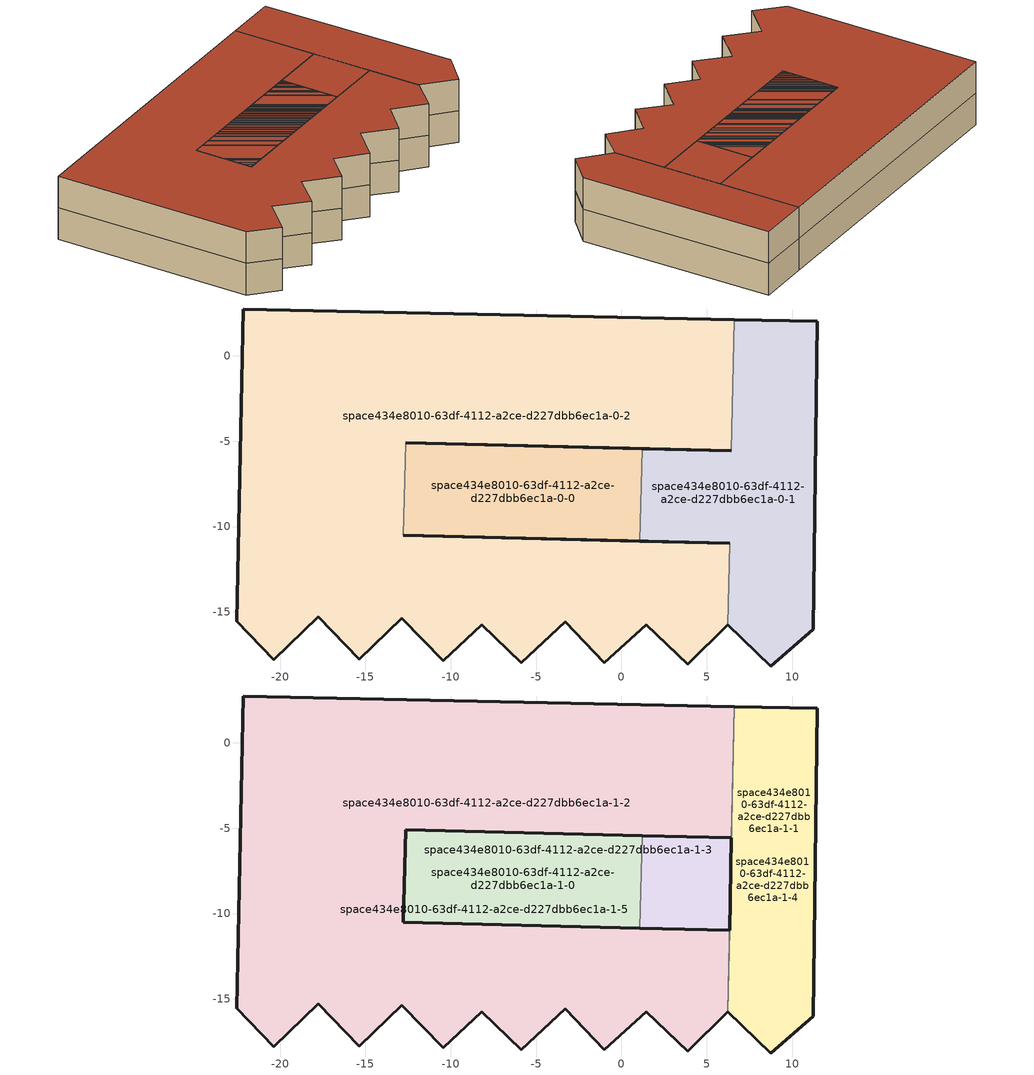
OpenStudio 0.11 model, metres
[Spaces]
space434e8010-63df-4112-a2ce-d227dbb6ec1a-0-0
 floor ground: -12.65,-5.08 1.23,-5.43 1.09,-10.85 -12.78,-10.5 z0
 wall outside: -12.78,-10.5 1.09,-10.85 / 1.23,-5.43 -12.65,-5.08 z0:3.05
 wall to space434e8010-63df-4112-a2ce-d227dbb6ec1a-0-1: 1.09,-10.85 1.23,-5.43 z0:3.05
 wall to space434e8010-63df-4112-a2ce-d227dbb6ec1a-0-2: -12.65,-5.08 -12.78,-10.5 z0:3.05
space434e8010-63df-4112-a2ce-d227dbb6ec1a-0-1
 floor ground: 6.62,2.12 11.49,2.02 11.25,-16.01 8.75,-18.17 6.23,-15.75 6.34,-10.98 1.09,-10.85 1.23,-5.43 6.45,-5.55 z0
 wall outside: 6.23,-15.75 8.75,-18.17 11.25,-16.01 11.49,2.02 6.62,2.12 / 1.09,-10.85 6.34,-10.98 / 6.45,-5.55 1.23,-5.43 z0:3.05
 wall to space434e8010-63df-4112-a2ce-d227dbb6ec1a-0-2: 6.34,-10.98 6.23,-15.75 / 6.62,2.12 6.45,-5.55 z0:3.05
space434e8010-63df-4112-a2ce-d227dbb6ec1a-0-2
 floor ground: -22.15,2.75 6.62,2.12 6.45,-5.55 -12.65,-5.08 -12.78,-10.5 6.34,-10.98 6.23,-15.75 3.9,-18.08 1.46,-15.74 -1,-17.98 -3.28,-15.57 -5.85,-17.97 -8.18,-15.75 -10.45,-17.87 -12.88,-15.37 -15.36,-17.78 -17.76,-15.3 -20.36,-17.82 -22.55,-15.56 z0
 wall outside: -12.65,-5.08 6.45,-5.55 / 6.34,-10.98 -12.78,-10.5 / 6.62,2.12 -22.15,2.75 -22.55,-15.56 -20.36,-17.82 -17.76,-15.3 -15.36,-17.78 -12.88,-15.37 -10.45,-17.87 -8.18,-15.75 -5.85,-17.97 -3.28,-15.57 -1,-17.98 1.46,-15.74 3.9,-18.08 6.23,-15.75 z0:3.05
space434e8010-63df-4112-a2ce-d227dbb6ec1a-1-0
 floor to space434e8010-63df-4112-a2ce-d227dbb6ec1a-0-0: -12.65,-5.08 1.23,-5.43 1.09,-10.85 -12.78,-10.5 z3.05
 wall outside: -12.78,-10.5 1.09,-10.85 / 1.23,-5.43 -12.65,-5.08 z3.05:6.1
 wall to space434e8010-63df-4112-a2ce-d227dbb6ec1a-1-1: 1.09,-10.85 1.23,-5.43 z3.05:6.1
 wall to space434e8010-63df-4112-a2ce-d227dbb6ec1a-1-2: -12.65,-5.08 -12.78,-10.5 z3.05:6.1
 roof outside: 1.09,-10.85 1.23,-5.43 -12.65,-5.08 -12.78,-10.5 z6.1
space434e8010-63df-4112-a2ce-d227dbb6ec1a-1-1
 floor to space434e8010-63df-4112-a2ce-d227dbb6ec1a-0-1: 6.62,2.12 11.49,2.02 11.25,-16.01 8.75,-18.17 6.23,-15.75 6.34,-10.98 1.09,-10.85 1.23,-5.43 6.45,-5.55 z3.05
 wall outside: 6.23,-15.75 8.75,-18.17 11.25,-16.01 11.49,2.02 6.62,2.12 / 1.09,-10.85 6.34,-10.98 / 6.45,-5.55 1.23,-5.43 z3.05:6.1
 wall to space434e8010-63df-4112-a2ce-d227dbb6ec1a-1-2: 6.34,-10.98 6.23,-15.75 / 6.62,2.12 6.45,-5.55 z3.05:6.1
 roof outside: 8.75,-18.17 11.25,-16.01 11.49,2.02 6.62,2.12 6.45,-5.55 1.23,-5.43 1.09,-10.85 6.34,-10.98 6.23,-15.75 z6.1
space434e8010-63df-4112-a2ce-d227dbb6ec1a-1-2
 floor to space434e8010-63df-4112-a2ce-d227dbb6ec1a-0-2: -22.15,2.75 6.62,2.12 6.45,-5.55 -12.65,-5.08 -12.78,-10.5 6.34,-10.98 6.23,-15.75 3.9,-18.08 1.46,-15.74 -1,-17.98 -3.28,-15.57 -5.85,-17.97 -8.18,-15.75 -10.45,-17.87 -12.88,-15.37 -15.36,-17.78 -17.76,-15.3 -20.36,-17.82 -22.55,-15.56 z3.05
 wall outside: 6.62,2.12 -22.15,2.75 -22.55,-15.56 -20.36,-17.82 -17.76,-15.3 -15.36,-17.78 -12.88,-15.37 -10.45,-17.87 -8.18,-15.75 -5.85,-17.97 -3.28,-15.57 -1,-17.98 1.46,-15.74 3.9,-18.08 6.23,-15.75 z3.05:6.1
 wall to space434e8010-63df-4112-a2ce-d227dbb6ec1a-1-3: -12.65,-5.08 6.45,-5.55 / 6.34,-10.98 -12.78,-10.5 z3.05:6.1
 roof outside: 3.9,-18.08 6.23,-15.75 6.34,-10.98 -12.78,-10.5 -12.65,-5.08 6.45,-5.55 6.62,2.12 -22.15,2.75 -22.55,-15.56 -20.36,-17.82 -17.76,-15.3 -15.36,-17.78 -12.88,-15.37 -10.45,-17.87 -8.18,-15.75 -5.85,-17.97 -3.28,-15.57 -1,-17.98 1.46,-15.74 z6.1
space434e8010-63df-4112-a2ce-d227dbb6ec1a-1-3
 floor ground: -12.65,-5.08 6.45,-5.55 6.34,-10.98 -12.78,-10.5 z3.05
 wall outside: -12.65,-5.08 -12.78,-10.5 / 6.34,-10.98 6.45,-5.55 z3.05:6.1
 roof outside: 6.34,-10.98 6.45,-5.55 -12.65,-5.08 -12.78,-10.5 z6.1
space434e8010-63df-4112-a2ce-d227dbb6ec1a-1-4
 floor ground: 6.62,2.12 11.49,2.02 11.25,-16.01 8.75,-18.17 6.23,-15.75 z3.05
 wall outside: 6.23,-15.75 8.75,-18.17 11.25,-16.01 11.49,2.02 6.62,2.12 z3.05:6.1
 wall to space434e8010-63df-4112-a2ce-d227dbb6ec1a-1-5: 6.62,2.12 6.23,-15.75 z3.05:6.1
 roof outside: 8.75,-18.17 11.25,-16.01 11.49,2.02 6.62,2.12 6.23,-15.75 z6.1
space434e8010-63df-4112-a2ce-d227dbb6ec1a-1-5
 floor ground: -22.15,2.75 6.62,2.12 6.23,-15.75 3.9,-18.08 1.46,-15.74 -1,-17.98 -3.28,-15.57 -5.85,-17.97 -8.18,-15.75 -10.45,-17.87 -12.88,-15.37 -15.36,-17.78 -17.76,-15.3 -20.36,-17.82 -22.55,-15.56 z3.05
 wall outside: 6.62,2.12 -22.15,2.75 -22.55,-15.56 -20.36,-17.82 -17.76,-15.3 -15.36,-17.78 -12.88,-15.37 -10.45,-17.87 -8.18,-15.75 -5.85,-17.97 -3.28,-15.57 -1,-17.98 1.46,-15.74 3.9,-18.08 6.23,-15.75 z3.05:6.1
 roof outside: 3.9,-18.08 6.23,-15.75 6.62,2.12 -22.15,2.75 -22.55,-15.56 -20.36,-17.82 -17.76,-15.3 -15.36,-17.78 -12.88,-15.37 -10.45,-17.87 -8.18,-15.75 -5.85,-17.97 -3.28,-15.57 -1,-17.98 1.46,-15.74 z6.1
[Building]
building434e8010-63df-4112-a2ce-d227dbb6ec1a: North Axis=-0; Space Type=ASHRAE_189.1-2009_ClimateZone 4-8_MediumOffice; Default Construction Set=ASHRAE_189.1-2009_ClimateZone 4-5 (mdoff)_ConstSet
[Construction]
000_ExtSlabCarpet_4in_ClimateZone 1-8: MAT-CC05 4 HW CONCRETE, CP02 CARPET PAD
000_Exterior Door: 000_F08 Metal surface, 000_I01 25mm insulation board
000_Exterior Window: 000_Clear 3mm, 000_Air 13mm, 000_Clear 3mm
000_Interior Ceiling: 000_M11 100mm lightweight concrete, 000_F05 Ceiling air space resistance, 000_F16 Acoustic tile
000_Interior Door; 000_Interior Partition: 000_G05 25mm wood
000_Interior Floor: 000_F16 Acoustic tile, 000_F05 Ceiling air space resistance, 000_M11 100mm lightweight concrete
000_Interior Wall: 000_G01a 19mm gypsum board, 000_F04 Wall air space resistance, 000_G01a 19mm gypsum board
000_Interior Window: 000_Clear 3mm
ASHRAE_189.1-2009_ExtRoof_IEAD_ClimateZone 2-5: Roof Membrane, Roof Insulation [21], Metal Decking
ASHRAE_189.1-2009_ExtWall_SteelFrame_ClimateZone 4-8: MAT-SHEATH, Wall Insulation [39], 1/2IN Gypsum
ASHRAE_189.1-2009_ExtWindow_ClimateZone 4-5: Theoretical Glass [207]
[DefaultConstructionSet]
ASHRAE_189.1-2009_ClimateZone 4-5 (mdoff)_ConstSet: Default Exterior Surface Constructions=ASHRAE_189.1-2009_ClimateZone 4-5 (mdoff)_Exterior_DefSurfCons; Default Interior Surface Constructions=000_Interior_DefSurfCons; Default Ground Contact Surface Constructions=000_Ground_DefSurfCons; Default Exterior SubSurface Constructions=ASHRAE_189.1-2009_ClimateZone 4-5 (mdoff)_Exterior_DefSubCons; Default Interior SubSurface Constructions=000_Interior_DefSubCons; Interior Partition Construction=000_Interior Partition
[DefaultSubSurfaceConstructions] Glass Door Construction=000_Exterior Window; Skylight Construction=000_Exterior Window; Tubular Daylight Dome Construction=000_Interior Window; Tubular Daylight Diffuser Construction=000_Interior Window
Name | Fixed Window Construction | Operable Window Construction | Door Construction
000_Interior_DefSubCons | 000_Interior Window | 000_Interior Window | 000_Interior Door
ASHRAE_189.1-2009_ClimateZone 4-5 (mdoff)_Exterior_DefSubCons | ASHRAE_189.1-2009_ExtWindow_ClimateZone 4-5 | ASHRAE_189.1-2009_ExtWindow_ClimateZone 4-5 | 000_Exterior Door
[DefaultSurfaceConstructions]
Name | Floor Construction | Wall Construction | Roof Ceiling Construction
000_Ground_DefSurfCons | 000_ExtSlabCarpet_4in_ClimateZone 1-8 | 000_ExtSlabCarpet_4in_ClimateZone 1-8 | 000_ExtSlabCarpet_4in_ClimateZone 1-8
000_Interior_DefSurfCons | 000_Interior Floor | 000_Interior Wall | 000_Interior Ceiling
ASHRAE_189.1-2009_ClimateZone 4-5 (mdoff)_Exterior_DefSurfCons | 000_ExtSlabCarpet_4in_ClimateZone 1-8 | ASHRAE_189.1-2009_ExtWall_SteelFrame_ClimateZone 4-8 | ASHRAE_189.1-2009_ExtRoof_IEAD_ClimateZone 2-5
[Material]
Name | Roughness | Thickness | Conductivity | Density | Specific Heat | Thermal Absorptance | Solar Absorptance | Visible Absorptance
000_F08 Metal surface | Smooth | 0.0008 | 45.28 | 7824 | 500
000_F16 Acoustic tile | MediumSmooth | 0.0191 | 0.06 | 368 | 590
000_G01a 19mm gypsum board | MediumSmooth | 0.019 | 0.16 | 800 | 1090
000_G05 25mm wood | MediumSmooth | 0.0254 | 0.15 | 608 | 1630
000_I01 25mm insulation board | MediumRough | 0.0254 | 0.03 | 43 | 1210
000_M11 100mm lightweight concrete | MediumRough | 0.1016 | 0.53 | 1280 | 840
1/2IN Gypsum | Smooth | 0.0127 | 0.16 | 784.9 | 830 | 0.9 | 0.92 | 0.92
MAT-CC05 4 HW CONCRETE | Rough | 0.1016 | 1.311 | 2240 | 836.8 | 0.9 | 0.7 | 0.7
Metal Decking | MediumSmooth | 0.0015 | 45.006 | 7680 | 418.4 | 0.9 | 0.7 | 0.3
Roof Insulation [21] | MediumRough | 0.2105 | 0.049 | 265 | 836.8 | 0.9 | 0.7 | 0.7
Roof Membrane | VeryRough | 0.0095 | 0.16 | 1121.29 | 1460 | 0.9 | 0.7 | 0.7
Wall Insulation [39] | MediumRough | 0.1184 | 0.045 | 265 | 836.8 | 0.9 | 0.7 | 0.7
[Material:AirGap]
Name | Thermal Resistance
000_F04 Wall air space resistance | 0.15
000_F05 Ceiling air space resistance | 0.18
[Material:NoMass] Thermal Absorptance=0.9; Solar Absorptance=0.7
Name | Roughness | Thermal Resistance | Visible Absorptance
CP02 CARPET PAD | VeryRough | 0.2165 | 0.8
MAT-SHEATH | Rough | 0.3626 | 0.7
[WindowMaterial:Gas]
000_Air 13mm: Gas Type=Air; Thickness=0.0127
[WindowMaterial:Glazing] Optical Data Type=SpectralAverage; Thickness=0.003; Infrared Transmittance at Normal Incidence=0
Name | Solar Transmittance at Normal Incidence | Front Side Solar Reflectance at Normal Incidence | Back Side Solar Reflectance at Normal Incidence | Visible Transmittance at Normal Incidence | Front Side Visible Reflectance at Normal Incidence | Back Side Visible Reflectance at Normal Incidence | Front Side Infrared Hemispherical Emissivity | Back Side Infrared Hemispherical Emissivity | Conductivity | Dirt Correction Factor for Solar and Visible Transmittance | Solar Diffusing
000_Clear 3mm | 0.837 | 0.075 | 0.075 | 0.898 | 0.081 | 0.081 | 0.84 | 0.84 | 0.9
Theoretical Glass [207] | 0.3311 | 0.6189 | 0.6189 | 0.44 | 0.51 | 0.51 | 0.9 | 0.9 | 0.0133 | 1 | No
[DefaultScheduleSet]
MediumOffice_Schedules: Number of People Schedule=Medium Office_Bldg_Occ; People Activity Level Schedule=Medium Office_Activity; Lighting Schedule=Medium Office_Bldg_Light; Electric Equipment Schedule=Medium Office_Bldg_Equip; Infiltration Schedule=Medium Office_Infil_Quarter_On
[SpaceInfiltration:DesignFlowRate]
ASHRAE_189.1-2009_ClimateZone 4-8_MediumOffice_Infil: Space or SpaceType=ASHRAE_189.1-2009_ClimateZone 4-8_MediumOffice; Design Flow Rate Calculation Method=AirChanges/Hour; Design Flow Rate=0; Air Changes per Hour=0.15
[SpaceType]
ASHRAE_189.1-2009_ClimateZone 4-8_MediumOffice: Default Schedule Set=MediumOffice_Schedules; Design Specification Outdoor Air Object=MediumOffice_Outdoor_Air
[ThermostatSetpoint:DualSetpoint]
Medium Office_Thermostat: Heating Setpoint Temperature Schedule=Medium Office_HtgSetp; Cooling Setpoint Temperature Schedule=Medium Office_ClgSetp
[DesignSpecification:OutdoorAir]
MediumOffice_Outdoor_Air: Outdoor Air Method=Sum; Outdoor Air Flow per Person=0.0107645; Outdoor Air Flow per Floor Area=0; Outdoor Air Flow Rate=0; Outdoor Air Flow Air Changes per Hour=0
[ElectricEquipment:Definition] Design Level Calculation Method=EquipmentLevel
Name | Design Level {W}
componentaa252d76-a403-4ced-8618-386148bbd652 | 240
component7711aa8d-18c2-437c-9406-67c81c7f0f56 | 18.7
componenta6164f43-3ae5-4b97-bfa5-6520558698f7; componente918a7e5-52d6-4433-b14f-0ab0bd014aa2; componentc87c5d10-89c5-47df-be66-4e58909b9f3b; component4e18308f-9651-40bd-83e4-3903d04a9ad0 | 40
component41d4a345-939e-4051-97a1-cebcd78ed2e3 | 830
componentbb521e33-7b6a-4444-a758-bda16f1b245d | 1300
componentf62ce4ec-c3df-4917-8f64-709ca2c01dee | 1200
component4c4d259c-d487-4a36-9706-0438d9286661; component8079701e-c534-46c7-a44d-ec0ad319bfb0 | 144
componentc20db84f-bc5b-40f8-8a5c-ce2e293b4fc9 | 90
[People:Definition] Number of People Calculation Method=People; Number of People {people}=1; Fraction Radiant=0.3
component8d430a6d-d863-4445-9e0a-bdd0c462bd70; componentcf943eea-453d-4492-8c51-bc2cda840e8a; componentc55d5a2d-1061-4193-ad00-0e60169f72d0
[BuildingStory] Nominal Floor to Floor Height {m}=3.048
Name | Nominal Z Coordinate {m}
story434e8010-63df-4112-a2ce-d227dbb6ec1a-0 | 0
story434e8010-63df-4112-a2ce-d227dbb6ec1a-1 | 3.048
[Space]
Name | Building Story | Thermal Zone
space434e8010-63df-4112-a2ce-d227dbb6ec1a-0-0 | story434e8010-63df-4112-a2ce-d227dbb6ec1a-0 | ThermalZone #1
space434e8010-63df-4112-a2ce-d227dbb6ec1a-0-1 | story434e8010-63df-4112-a2ce-d227dbb6ec1a-0 | ThermalZone #2
space434e8010-63df-4112-a2ce-d227dbb6ec1a-0-2 | story434e8010-63df-4112-a2ce-d227dbb6ec1a-0 | ThermalZone #3
space434e8010-63df-4112-a2ce-d227dbb6ec1a-1-0 | story434e8010-63df-4112-a2ce-d227dbb6ec1a-1 | ThermalZone #4
space434e8010-63df-4112-a2ce-d227dbb6ec1a-1-1 | story434e8010-63df-4112-a2ce-d227dbb6ec1a-1 | ThermalZone #5
space434e8010-63df-4112-a2ce-d227dbb6ec1a-1-2 | story434e8010-63df-4112-a2ce-d227dbb6ec1a-1 | ThermalZone #6
space434e8010-63df-4112-a2ce-d227dbb6ec1a-1-3 | story434e8010-63df-4112-a2ce-d227dbb6ec1a-1 | ThermalZone #7
space434e8010-63df-4112-a2ce-d227dbb6ec1a-1-4 | story434e8010-63df-4112-a2ce-d227dbb6ec1a-1 | ThermalZone #8
space434e8010-63df-4112-a2ce-d227dbb6ec1a-1-5 | story434e8010-63df-4112-a2ce-d227dbb6ec1a-1 | ThermalZone #9
[ElectricEquipment]
Name | Electric Equipment Definition | Space or SpaceType | Multiplier
componentInstance434e8010-63df-4112-a2ce-d227dbb6ec1a-0-0-aa252d76-a403-4ced-8618-386148bbd652 | componentaa252d76-a403-4ced-8618-386148bbd652 | space434e8010-63df-4112-a2ce-d227dbb6ec1a-0-0 | 8
componentInstance434e8010-63df-4112-a2ce-d227dbb6ec1a-0-0-7711aa8d-18c2-437c-9406-67c81c7f0f56 | component7711aa8d-18c2-437c-9406-67c81c7f0f56 | space434e8010-63df-4112-a2ce-d227dbb6ec1a-0-0 | 3
componentInstance434e8010-63df-4112-a2ce-d227dbb6ec1a-0-0-a6164f43-3ae5-4b97-bfa5-6520558698f7 | componenta6164f43-3ae5-4b97-bfa5-6520558698f7 | space434e8010-63df-4112-a2ce-d227dbb6ec1a-0-0 | 1
componentInstance434e8010-63df-4112-a2ce-d227dbb6ec1a-0-0-41d4a345-939e-4051-97a1-cebcd78ed2e3 | component41d4a345-939e-4051-97a1-cebcd78ed2e3 | space434e8010-63df-4112-a2ce-d227dbb6ec1a-0-0 | 1
componentInstance434e8010-63df-4112-a2ce-d227dbb6ec1a-0-0-bb521e33-7b6a-4444-a758-bda16f1b245d | componentbb521e33-7b6a-4444-a758-bda16f1b245d | space434e8010-63df-4112-a2ce-d227dbb6ec1a-0-0 | 1
componentInstance434e8010-63df-4112-a2ce-d227dbb6ec1a-0-0-f62ce4ec-c3df-4917-8f64-709ca2c01dee | componentf62ce4ec-c3df-4917-8f64-709ca2c01dee | space434e8010-63df-4112-a2ce-d227dbb6ec1a-0-0 | 2
componentInstance434e8010-63df-4112-a2ce-d227dbb6ec1a-0-0-e918a7e5-52d6-4433-b14f-0ab0bd014aa2 | componente918a7e5-52d6-4433-b14f-0ab0bd014aa2 | space434e8010-63df-4112-a2ce-d227dbb6ec1a-0-0 | 1
componentInstance434e8010-63df-4112-a2ce-d227dbb6ec1a-0-0-4c4d259c-d487-4a36-9706-0438d9286661 | component4c4d259c-d487-4a36-9706-0438d9286661 | space434e8010-63df-4112-a2ce-d227dbb6ec1a-0-0 | 0
componentInstance434e8010-63df-4112-a2ce-d227dbb6ec1a-0-1-aa252d76-a403-4ced-8618-386148bbd652 | componentaa252d76-a403-4ced-8618-386148bbd652 | space434e8010-63df-4112-a2ce-d227dbb6ec1a-0-1 | 4
componentInstance434e8010-63df-4112-a2ce-d227dbb6ec1a-0-1-c87c5d10-89c5-47df-be66-4e58909b9f3b | componentc87c5d10-89c5-47df-be66-4e58909b9f3b | space434e8010-63df-4112-a2ce-d227dbb6ec1a-0-1 | 2
componentInstance434e8010-63df-4112-a2ce-d227dbb6ec1a-0-1-a6164f43-3ae5-4b97-bfa5-6520558698f7 | componenta6164f43-3ae5-4b97-bfa5-6520558698f7 | space434e8010-63df-4112-a2ce-d227dbb6ec1a-0-1 | 1
componentInstance434e8010-63df-4112-a2ce-d227dbb6ec1a-0-1-8079701e-c534-46c7-a44d-ec0ad319bfb0 | component8079701e-c534-46c7-a44d-ec0ad319bfb0 | space434e8010-63df-4112-a2ce-d227dbb6ec1a-0-1 | 1
componentInstance434e8010-63df-4112-a2ce-d227dbb6ec1a-0-1-4c4d259c-d487-4a36-9706-0438d9286661 | component4c4d259c-d487-4a36-9706-0438d9286661 | space434e8010-63df-4112-a2ce-d227dbb6ec1a-0-1 | 1
componentInstance434e8010-63df-4112-a2ce-d227dbb6ec1a-1-3-c20db84f-bc5b-40f8-8a5c-ce2e293b4fc9 | componentc20db84f-bc5b-40f8-8a5c-ce2e293b4fc9 | space434e8010-63df-4112-a2ce-d227dbb6ec1a-1-3 | 1
componentInstance434e8010-63df-4112-a2ce-d227dbb6ec1a-1-3-aa252d76-a403-4ced-8618-386148bbd652 | componentaa252d76-a403-4ced-8618-386148bbd652 | space434e8010-63df-4112-a2ce-d227dbb6ec1a-1-3 | 13
componentInstance434e8010-63df-4112-a2ce-d227dbb6ec1a-1-3-c87c5d10-89c5-47df-be66-4e58909b9f3b | componentc87c5d10-89c5-47df-be66-4e58909b9f3b | space434e8010-63df-4112-a2ce-d227dbb6ec1a-1-3 | 4
componentInstance434e8010-63df-4112-a2ce-d227dbb6ec1a-1-3-4e18308f-9651-40bd-83e4-3903d04a9ad0 | component4e18308f-9651-40bd-83e4-3903d04a9ad0 | space434e8010-63df-4112-a2ce-d227dbb6ec1a-1-3 | 1
componentInstance434e8010-63df-4112-a2ce-d227dbb6ec1a-1-3-4c4d259c-d487-4a36-9706-0438d9286661 | component4c4d259c-d487-4a36-9706-0438d9286661 | space434e8010-63df-4112-a2ce-d227dbb6ec1a-1-3 | 1
componentInstance434e8010-63df-4112-a2ce-d227dbb6ec1a-1-3-bb521e33-7b6a-4444-a758-bda16f1b245d | componentbb521e33-7b6a-4444-a758-bda16f1b245d | space434e8010-63df-4112-a2ce-d227dbb6ec1a-1-3 | 1
componentInstance434e8010-63df-4112-a2ce-d227dbb6ec1a-1-3-41d4a345-939e-4051-97a1-cebcd78ed2e3 | component41d4a345-939e-4051-97a1-cebcd78ed2e3 | space434e8010-63df-4112-a2ce-d227dbb6ec1a-1-3 | 1
[People]
Name | People Definition | Space or SpaceType | Activity Level Schedule | Multiplier
componentInstance434e8010-63df-4112-a2ce-d227dbb6ec1a-0-0-8d430a6d-d863-4445-9e0a-bdd0c462bd70 | component8d430a6d-d863-4445-9e0a-bdd0c462bd70 | space434e8010-63df-4112-a2ce-d227dbb6ec1a-0-0 | Schedule:Constant #1 | 8
componentInstance434e8010-63df-4112-a2ce-d227dbb6ec1a-0-1-cf943eea-453d-4492-8c51-bc2cda840e8a | componentcf943eea-453d-4492-8c51-bc2cda840e8a | space434e8010-63df-4112-a2ce-d227dbb6ec1a-0-1 | Schedule:Constant #2 | 4
componentInstance434e8010-63df-4112-a2ce-d227dbb6ec1a-1-3-c55d5a2d-1061-4193-ad00-0e60169f72d0 | componentc55d5a2d-1061-4193-ad00-0e60169f72d0 | space434e8010-63df-4112-a2ce-d227dbb6ec1a-1-3 | Schedule:Constant #3 | 14
[ThermalZone] Thermostat=Medium Office_Thermostat; Use Ideal Air Loads=Yes
ThermalZone #1; ThermalZone #2; ThermalZone #3; ThermalZone #4; ThermalZone #5; ThermalZone #6; ThermalZone #7; ThermalZone #8; ThermalZone #9
[Sizing:Zone] Zone Cooling Design Supply Air Temperature {C}=14; Zone Heating Design Supply Air Temperature {C}=40; Zone Cooling Design Supply Air Humidity Ratio {kg-H2O/kg-air}=0.0085; Zone Heating Design Supply Air Humidity Ratio {kg-H2O/kg-air}=0.008; Cooling Design Air Flow Method=DesignDay; Heating Design Air Flow Method=DesignDay
ThermalZone #1; ThermalZone #2; ThermalZone #3; ThermalZone #4; ThermalZone #5; ThermalZone #6; ThermalZone #7; ThermalZone #8; ThermalZone #9
[Schedule:Constant] Value=148.956
Schedule:Constant #1; Schedule:Constant #2; Schedule:Constant #3
[Schedule:Ruleset]
Name | Default Day Schedule | Summer Design Day Schedule | Winter Design Day Schedule
Medium Office_Infil_Quarter_On | Medium Office_Infil_Quarter_On Default Schedule | Medium Office_Infil_Quarter_On Summer Design Day | Medium Office_Infil_Quarter_On Winter Design Day
Medium Office_Bldg_Light | Medium Office_Bldg_Light Default Schedule | Medium Office_Bldg_Light Summer Design Day | Medium Office_Bldg_Light Winter Design Day
Medium Office_Bldg_Equip | Medium Office_Bldg_Equip Default Schedule | Medium Office_Bldg_Equip Summer Design Day | Medium Office_Bldg_Equip Winter Design Day
Medium Office_HtgSetp | Medium Office_HtgSetp Default Schedule | Medium Office_HtgSetp Summer Design Day | Medium Office_HtgSetp Winter Design Day
Medium Office_Bldg_Occ | Medium Office_Bldg_Occ Default Schedule | Medium Office_Bldg_Occ Summer Design Day | Medium Office_Bldg_Occ Winter Design Day
Medium Office_ClgSetp | Medium Office_ClgSetp Default Schedule | Medium Office_ClgSetp Summer Design Day | Medium Office_ClgSetp Winter Design Day
Medium Office_Activity | Medium Office_Activity Default Schedule | Medium Office_Activity Summer Design Day | Medium Office_Activity Winter Design Day
[Schedule:Day]
Medium Office_Infil_Quarter_On Default Schedule; Medium Office_Bldg_Light Default Schedule; Medium Office_Bldg_Light Winter Design Day; Medium Office_Bldg_Equip Default Schedule; Medium Office_Bldg_Equip Winter Design Day; Medium Office_HtgSetp Default Schedule; Medium Office_Bldg_Occ Default Schedule; Medium Office_Bldg_Occ Rule 1 Day Schedule; Medium Office_Bldg_Occ Winter Design Day; Medium Office_ClgSetp Default Schedule; Medium Office_Activity Default Schedule: 24, 0, 0
Medium Office_Infil_Quarter_On Rule 3 Day Schedule; Medium Office_Infil_Quarter_On Summer Design Day: 6, 0, 1, 22, 0, 0.25, 24, 0, 1
Medium Office_Infil_Quarter_On Rule 2 Day Schedule; Medium Office_Infil_Quarter_On Winter Design Day: 6, 0, 1, 18, 0, 0.25, 24, 0, 1
Medium Office_Infil_Quarter_On Rule 1 Day Schedule; Medium Office_Bldg_Light Summer Design Day; Medium Office_Bldg_Equip Summer Design Day: 24, 0, 1
Medium Office_Bldg_Light Rule 3 Day Schedule: 5, 0, 0.05, 7, 0, 0.1, 8, 0, 0.3, 17, 0, 0.9, 18, 0, 0.7, 20, 0, 0.5, 22, 0, 0.3, 23, 0, 0.1, 24, 0, 0.05
Medium Office_Bldg_Light Rule 2 Day Schedule: 6, 0, 0.05, 8, 0, 0.1, 14, 0, 0.5, 17, 0, 0.15, 24, 0, 0.05
Medium Office_Bldg_Light Rule 1 Day Schedule: 24, 0, 0.05
Medium Office_Bldg_Equip Rule 3 Day Schedule: 8, 0, 0.4, 12, 0, 0.9, 13, 0, 0.8, 17, 0, 0.9, 18, 0, 0.8, 20, 0, 0.6, 22, 0, 0.5, 24, 0, 0.4
Medium Office_Bldg_Equip Rule 2 Day Schedule: 6, 0, 0.3, 8, 0, 0.4, 14, 0, 0.5, 17, 0, 0.35, 24, 0, 0.3
Medium Office_Bldg_Equip Rule 1 Day Schedule: 24, 0, 0.3
Medium Office_HtgSetp Rule 3 Day Schedule: 6, 0, 15.6, 22, 0, 21, 24, 0, 15.6
Medium Office_HtgSetp Summer Design Day; Medium Office_HtgSetp Rule 1 Day Schedule: 24, 0, 15.6
Medium Office_HtgSetp Rule 2 Day Schedule: 6, 0, 15.6, 18, 0, 21, 24, 0, 15.6
Medium Office_HtgSetp Winter Design Day: 24, 0, 21
Medium Office_Bldg_Occ Summer Design Day: 6, 0, 0, 22, 0, 1, 24, 0, 0.05
Medium Office_Bldg_Occ Rule 3 Day Schedule: 6, 0, 0, 7, 0, 0.1, 8, 0, 0.2, 12, 0, 0.95, 13, 0, 0.5, 17, 0, 0.95, 18, 0, 0.7, 20, 0, 0.4, 22, 0, 0.1, 24, 0, 0.05
Medium Office_Bldg_Occ Rule 2 Day Schedule: 6, 0, 0, 8, 0, 0.1, 14, 0, 0.5, 17, 0, 0.1, 24, 0, 0
Medium Office_ClgSetp Rule 3 Day Schedule; Medium Office_ClgSetp Summer Design Day: 6, 0, 26.7, 22, 0, 24, 24, 0, 26.7
Medium Office_ClgSetp Rule 2 Day Schedule: 6, 0, 26.7, 18, 0, 24, 24, 0, 26.7
Medium Office_ClgSetp Winter Design Day; Medium Office_ClgSetp Rule 1 Day Schedule: 24, 0, 26.7
Medium Office_Activity Rule 1 Day Schedule; Medium Office_Activity Winter Design Day; Medium Office_Activity Summer Design Day: 24, 0, 120
[Schedule:Rule] Date Specification Type=DateRange; Start Month=1; Start Day=1; End Month=12; End Day=31
Name | Schedule Ruleset | Rule Order | Day Schedule | Apply Sunday | Apply Monday | Apply Tuesday | Apply Wednesday | Apply Thursday | Apply Friday | Apply Saturday
Medium Office_Infil_Quarter_On Rule 3 | Medium Office_Infil_Quarter_On | 2 | Medium Office_Infil_Quarter_On Rule 3 Day Schedule | No | Yes | Yes | Yes | Yes | Yes | No
Medium Office_Infil_Quarter_On Rule 2 | Medium Office_Infil_Quarter_On | 1 | Medium Office_Infil_Quarter_On Rule 2 Day Schedule | No | No | No | No | No | No | Yes
Medium Office_Infil_Quarter_On Rule 1 | Medium Office_Infil_Quarter_On | 0 | Medium Office_Infil_Quarter_On Rule 1 Day Schedule | Yes | No | No | No | No | No | No
Medium Office_Bldg_Light Rule 3 | Medium Office_Bldg_Light | 2 | Medium Office_Bldg_Light Rule 3 Day Schedule | No | Yes | Yes | Yes | Yes | Yes | No
Medium Office_Bldg_Light Rule 2 | Medium Office_Bldg_Light | 1 | Medium Office_Bldg_Light Rule 2 Day Schedule | No | No | No | No | No | No | Yes
Medium Office_Bldg_Light Rule 1 | Medium Office_Bldg_Light | 0 | Medium Office_Bldg_Light Rule 1 Day Schedule | Yes | No | No | No | No | No | No
Medium Office_Bldg_Equip Rule 3 | Medium Office_Bldg_Equip | 2 | Medium Office_Bldg_Equip Rule 3 Day Schedule | No | Yes | Yes | Yes | Yes | Yes | No
Medium Office_Bldg_Equip Rule 2 | Medium Office_Bldg_Equip | 1 | Medium Office_Bldg_Equip Rule 2 Day Schedule | No | No | No | No | No | No | Yes
Medium Office_Bldg_Equip Rule 1 | Medium Office_Bldg_Equip | 0 | Medium Office_Bldg_Equip Rule 1 Day Schedule | Yes | No | No | No | No | No | No
Medium Office_HtgSetp Rule 3 | Medium Office_HtgSetp | 2 | Medium Office_HtgSetp Rule 3 Day Schedule | No | Yes | Yes | Yes | Yes | Yes | No
Medium Office_HtgSetp Rule 2 | Medium Office_HtgSetp | 1 | Medium Office_HtgSetp Rule 2 Day Schedule | No | No | No | No | No | No | Yes
Medium Office_HtgSetp Rule 1 | Medium Office_HtgSetp | 0 | Medium Office_HtgSetp Rule 1 Day Schedule | Yes | No | No | No | No | No | No
Medium Office_Bldg_Occ Rule 3 | Medium Office_Bldg_Occ | 2 | Medium Office_Bldg_Occ Rule 3 Day Schedule | No | Yes | Yes | Yes | Yes | Yes | No
Medium Office_Bldg_Occ Rule 2 | Medium Office_Bldg_Occ | 1 | Medium Office_Bldg_Occ Rule 2 Day Schedule | No | No | No | No | No | No | Yes
Medium Office_Bldg_Occ Rule 1 | Medium Office_Bldg_Occ | 0 | Medium Office_Bldg_Occ Rule 1 Day Schedule | Yes | No | No | No | No | No | No
Medium Office_ClgSetp Rule 3 | Medium Office_ClgSetp | 2 | Medium Office_ClgSetp Rule 3 Day Schedule | No | Yes | Yes | Yes | Yes | Yes | No
Medium Office_ClgSetp Rule 2 | Medium Office_ClgSetp | 1 | Medium Office_ClgSetp Rule 2 Day Schedule | No | No | No | No | No | No | Yes
Medium Office_ClgSetp Rule 1 | Medium Office_ClgSetp | 0 | Medium Office_ClgSetp Rule 1 Day Schedule | Yes | No | No | No | No | No | No
Medium Office_Activity Rule 1 | Medium Office_Activity | 0 | Medium Office_Activity Rule 1 Day Schedule | Yes | Yes | Yes | Yes | Yes | Yes | Yes
